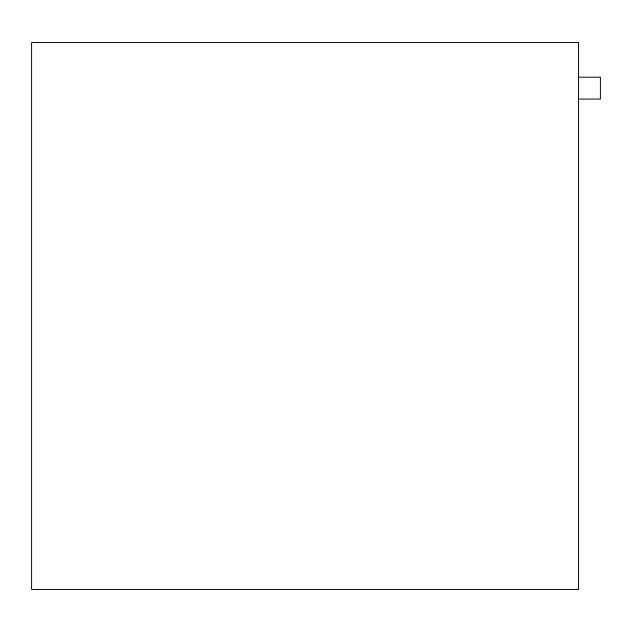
<?xml version="1.0" encoding="UTF-8"?>
<svg xmlns="http://www.w3.org/2000/svg" width="632" height="632" viewBox="0 0 632 632"><rect width="100%" height="100%" fill="white"/><g stroke="black" fill="none" stroke-linecap="round" stroke-linejoin="round"><path stroke-width="0.95" d="M578.525 77.199L600.4 77.199L600.4 99.074L578.525 99.074M578.525 42.542L31.6 42.542L31.6 589.458L578.525 589.458L578.525 42.542"/></g></svg>
